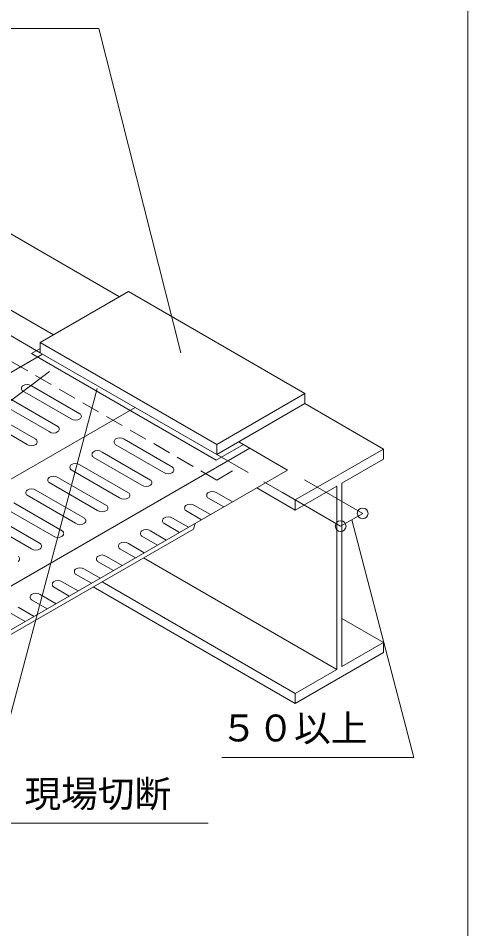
# Model space of a CAD drawing. Units: millimetres, scale not verified. Extents: x -282 to 282, y -197 to 197.
# Drawn here: x 63.2 to 94.1, y -19.4 to 43.2 of the extents above; entities that cross this region are included whole.
import ezdxf
from ezdxf.enums import TextEntityAlignment as Align

# ---------------------------------------------------------------- set-up
doc = ezdxf.new("R2010")
doc.units = ezdxf.units.MM
doc.header["$LTSCALE"] = 0.5
doc.linetypes.add('USER2', pattern=[7.5, 5, -2.5])
doc.linetypes.add('USER3', pattern=[3.75, 2.5, -1.25])
doc.layers.add('0-1_M2-1-0', color=7, linetype='Continuous', lineweight=18)
doc.styles.add('ＭＳ ゴシック', font='')
doc.styles.get('ＭＳ ゴシック').set_extended_font_data('MS Gothic')

msp = doc.modelspace()

# ---------------------------------------------------------------- linework, layer by layer
at = {"layer": '0-1_M2-1-0'}
for p, q in [((94.089, 63.372), (94.089, -196.9057)), ((70.1663, 24.0708), (61.6793, 28.9708)), ((65.6197, 21.4458), (57.1327, 26.3458)), ((64.7104, 20.9208), (70.7726, 24.4208)), ((82.8969, 17.4208), (70.7726, 24.4208)), ((64.7104, 20.9208), (76.8347, 13.9208)), ((64.7104, 20.9208), (64.7104, 20.2208)), ((64.8619, 20.1333), (31.6352, 0.9498)), ((64.105, 20.1599), (64.7104, 20.5094)), ((64.7104, 20.2208), (76.8347, 13.2208)), ((23.7459, -12.115), (65.3498, 18.9222)), ((66.8321, 15.6708), (63.4988, 17.5953)), ((67.4384, 16.0208), (64.1042, 17.9458)), ((65.9228, 15.1458), (62.5886, 17.0708)), ((76.8347, 13.9208), (82.8969, 17.4208)), ((82.8969, 17.4208), (82.8969, 16.7208)), ((71.2272, 16.4583), (38.0005, -2.7252)), ((65.3166, 14.7958), (61.9833, 16.7203)), ((76.8347, 13.2208), (82.8969, 16.7208)), ((88.2966, 13.6033), (82.8969, 16.7208)), ((63.801, 13.9208), (60.4678, 15.8453)), ((64.4073, 14.2708), (61.0731, 16.1958)), ((73.1974, 11.9958), (69.8641, 13.9203)), ((73.8036, 12.3458), (70.4694, 14.2708)), ((76.8347, 13.9208), (76.8347, 13.2208)), ((81.7085, 12.1569), (78.3503, 14.0958)), ((79.108, 13.6583), (44.3657, -6.4002)), ((72.2881, 11.4708), (68.9539, 13.3958)), ((82.2344, 10.1033), (88.2966, 13.6033)), ((88.2966, 13.6033), (88.2966, 12.9033)), ((70.7726, 10.5958), (67.4384, 12.5208)), ((71.6819, 11.1208), (68.3486, 13.0453)), ((85.4405, 11.2543), (88.2966, 12.9033)), ((46.9662, -7.9015), (81.7085, 12.1569)), ((70.1663, 10.2458), (66.833, 12.1703)), ((68.6508, 9.3708), (65.3175, 11.2953)), ((69.257, 9.7208), (65.9228, 11.6458)), ((67.7415, 8.8458), (64.4073, 10.7708)), ((82.2344, 9.4033), (79.5867, 10.9319)), ((82.2344, 9.4033), (85.0905, 11.0523)), ((85.0905, -1.5477), (85.0905, 11.0523)), ((85.4405, -1.3457), (85.4405, 11.2543)), ((67.1352, 8.4958), (63.802, 10.4203)), ((77.3134, 9.6194), (76.2294, 10.2453)), ((77.9196, 9.9694), (76.8347, 10.5958)), ((81.3502, 10.6138), (85.3521, 8.3033)), ((82.2344, 10.1033), (82.2344, 9.4033)), ((65.6197, 7.6208), (62.2864, 9.5453)), ((66.2259, 7.9708), (62.8917, 9.8958)), ((76.4041, 9.0944), (75.3192, 9.7208)), ((64.7104, 7.0958), (61.3762, 9.0208)), ((74.8885, 8.2194), (73.8036, 8.8458)), ((75.7978, 8.7444), (74.7139, 9.3703)), ((64.1042, 6.7458), (60.7709, 8.6703)), ((74.2823, 7.8694), (73.1983, 8.4953)), ((75.3435, 8.4821), (75.2322, 8.0956)), ((44.972, -9.3752), (75.2322, 8.0956)), ((72.7668, 6.9944), (71.6828, 7.6203)), ((73.373, 7.3444), (72.2881, 7.9708)), ((71.8574, 6.4694), (70.7726, 7.0958)), ((71.2512, 6.1194), (70.1672, 6.7453)), ((69.7357, 5.2444), (68.6517, 5.8703)), ((70.3419, 5.5944), (69.257, 6.2208)), ((85.0905, -1.5477), (71.81, 6.1198)), ((68.8263, 4.7194), (67.7415, 5.3458)), ((67.3108, 3.8444), (66.2259, 4.4708)), ((68.2201, 4.3694), (67.1361, 4.9953)), ((82.2344, -3.1967), (68.9539, 4.4708)), ((66.7046, 3.4944), (65.6206, 4.1203)), ((82.2344, -3.8967), (68.3477, 4.1208)), ((65.189, 2.6194), (64.1051, 3.2453)), ((65.7953, 2.9694), (64.7104, 3.5958)), ((64.2797, 2.0944), (63.1948, 2.7208)), ((63.6735, 1.7444), (62.5895, 2.3703)), ((88.2966, 0.3033), (85.4405, 1.9523)), ((85.4405, -1.3457), (88.2966, 0.3033)), ((88.2966, -0.3967), (88.2966, 0.3033)), ((82.2344, -3.8967), (88.2966, -0.3967)), ((82.2344, -3.1967), (85.0905, -1.5477)), ((82.2344, -3.8967), (82.2344, -3.1967)), ((60.6778, -12.1237), (76.2429, -12.1237))]:
    msp.add_line(p, q, dxfattribs=at)
at = {"layer": '0-1_M2-1-0', "linetype": 'USER2'}
for p, q in [((64.7104, 20.2208), (55.6171, 25.4708)), ((82.2344, 10.1033), (76.8347, 13.2208))]:
    msp.add_line(p, q, dxfattribs=at)
at = {"layer": '0-1_M2-1-0', "linetype": 'USER3'}
for q in [(61.6793, 20.2208), (78.3503, 12.3458)]:
    msp.add_line((76.8347, 11.4708), q, dxfattribs=at)
at = {"layer": '0-1_M2-1-0'}
for points in [[(38.3083, 42.5155), (68.7294, 42.5155), (74.3782, 20.2221)], [(64.105, 20.1599), (76.807, 12.8264), (78.6779, 13.9066)], [(68.6312, 17.7628), (60.6778, -12.1237), (35.5477, 18.9929)], [(82.8657, 11.4888), (86.8676, 9.1783), (85.3521, 8.3033)], [(77.1945, -7.5959), (90.3787, -7.5959), (86.1099, 8.7408)]]:
    msp.add_lwpolyline(points, dxfattribs=at)
for centre in [(86.8676, 9.1783), (85.3521, 8.3033)]:
    msp.add_circle(centre, 0.3689, dxfattribs=at)
for centre, radius, start, end in [((63.6402, 17.7709), 0.2255, 129.1342, 231.16176), ((63.801, 17.5157), 0.5262, 54.82765, 125.17235), ((67.1352, 16.0981), 0.5239, 234.65155, 305.34845), ((67.3252, 15.8458), 0.2084, 302.88273, 57.11727), ((65.8097, 14.9708), 0.2084, 302.88273, 57.11727), ((65.6197, 15.2231), 0.5239, 234.65155, 305.34845), ((64.1042, 14.3481), 0.5239, 234.65155, 305.34845), ((64.2941, 14.0958), 0.2084, 302.88273, 57.11727), ((70.0055, 14.0959), 0.2255, 129.1342, 231.16176), ((70.1663, 13.8407), 0.5262, 54.82765, 125.17235), ((68.49, 13.2209), 0.2255, 129.1342, 231.16176), ((68.6508, 12.9657), 0.5262, 54.82765, 125.17235), ((66.9744, 12.3459), 0.2255, 129.1342, 231.16176), ((67.1352, 12.0907), 0.5262, 54.82765, 125.17235), ((73.5005, 12.4231), 0.5239, 234.65155, 305.34845), ((73.6905, 12.1708), 0.2084, 302.88273, 57.11727), ((65.4589, 11.4709), 0.2255, 129.1342, 231.16176), ((65.6197, 11.2157), 0.5262, 54.82765, 125.17235), ((72.175, 11.2958), 0.2084, 302.88273, 57.11727), ((63.9434, 10.5959), 0.2255, 129.1342, 231.16176), ((64.1042, 10.3407), 0.5262, 54.82765, 125.17235), ((71.985, 11.5481), 0.5239, 234.65155, 305.34845), ((76.5316, 10.1657), 0.5262, 54.82765, 125.17235), ((70.4694, 10.6731), 0.5239, 234.65155, 305.34845), ((70.6594, 10.4208), 0.2084, 302.88273, 57.11727), ((76.3708, 10.4209), 0.2255, 129.1342, 231.16176), ((69.1439, 9.5458), 0.2084, 302.88273, 57.11727), ((74.8553, 9.5459), 0.2255, 129.1342, 231.16176), ((75.0161, 9.2907), 0.5262, 54.82765, 125.17235), ((67.6283, 8.6708), 0.2084, 302.88273, 57.11727), ((68.9539, 9.7981), 0.5239, 234.65155, 305.34845), ((73.3397, 8.6709), 0.2255, 129.1342, 231.16176), ((73.5005, 8.4157), 0.5262, 54.82765, 125.17235), ((67.4384, 8.9231), 0.5239, 234.65155, 305.34845), ((65.9228, 8.0481), 0.5239, 234.65155, 305.34845), ((66.1128, 7.7958), 0.2084, 302.88273, 57.11727), ((71.8242, 7.7959), 0.2255, 129.1342, 231.16176), ((71.985, 7.5407), 0.5262, 54.82765, 125.17235), ((64.5972, 6.9208), 0.2084, 302.88273, 57.11727), ((70.3086, 6.9209), 0.2255, 129.1342, 231.16176), ((70.4694, 6.6657), 0.5262, 54.82765, 125.17235), ((64.4073, 7.1731), 0.5239, 234.65155, 305.34845), ((68.9539, 5.7907), 0.5262, 54.82765, 125.17235), ((63.0817, 6.0458), 0.2084, 302.88273, 57.11727), ((68.7931, 6.0459), 0.2255, 129.1342, 231.16176), ((67.2776, 5.1709), 0.2255, 129.1342, 231.16176), ((67.4384, 4.9157), 0.5262, 54.82765, 125.17235), ((65.762, 4.2959), 0.2255, 129.1342, 231.16176), ((65.9228, 4.0407), 0.5262, 54.82765, 125.17235), ((64.2465, 3.4209), 0.2255, 129.1342, 231.16176), ((64.4073, 3.1657), 0.5262, 54.82765, 125.17235)]:
    msp.add_arc(centre, radius, start, end, dxfattribs=at)

# ---------------------------------------------------------------- texts
at = {"layer": '0-1_M2-1-0', "style": 'ＭＳ ゴシック'}
for s, p in [('５０以上', (77.108, -7.0542)), ('現場切断', (63.6217, -11.5757))]:
    msp.add_text(s, height=1.848, dxfattribs=at).set_placement(p, align=Align.BOTTOM_LEFT)

doc.saveas('drawing.dxf')
